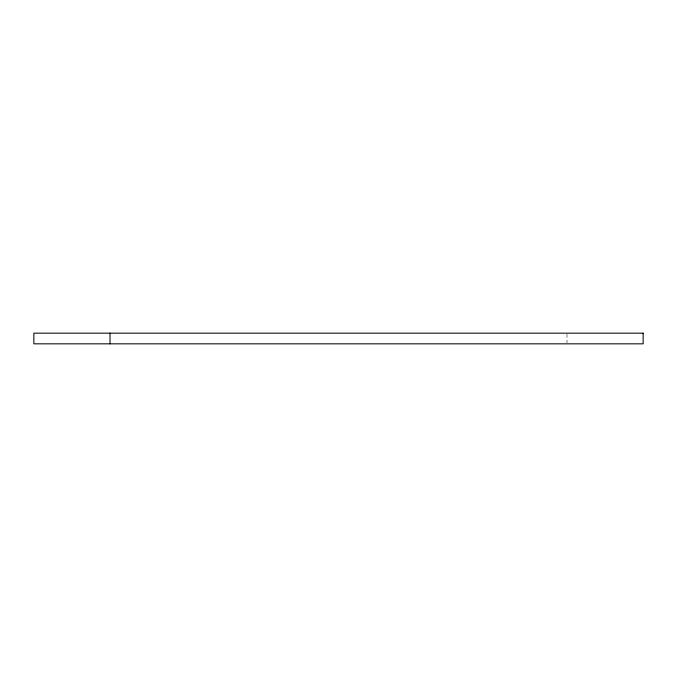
<?xml version="1.0" encoding="UTF-8"?>
<svg xmlns="http://www.w3.org/2000/svg" width="677" height="677" viewBox="0 0 677 677"><rect width="100%" height="100%" fill="white"/><g stroke="black" fill="none" stroke-linecap="round" stroke-linejoin="round"><path stroke-width="0.51" stroke-dasharray="3.38 2.54" d="M566.987 334.142L566.987 342.858"/><path stroke-width="1.02" d="M110.012 333.169L110.012 343.831M643.15 333.169L33.85 333.169L33.85 343.831L643.15 343.831L643.15 333.169"/></g></svg>
